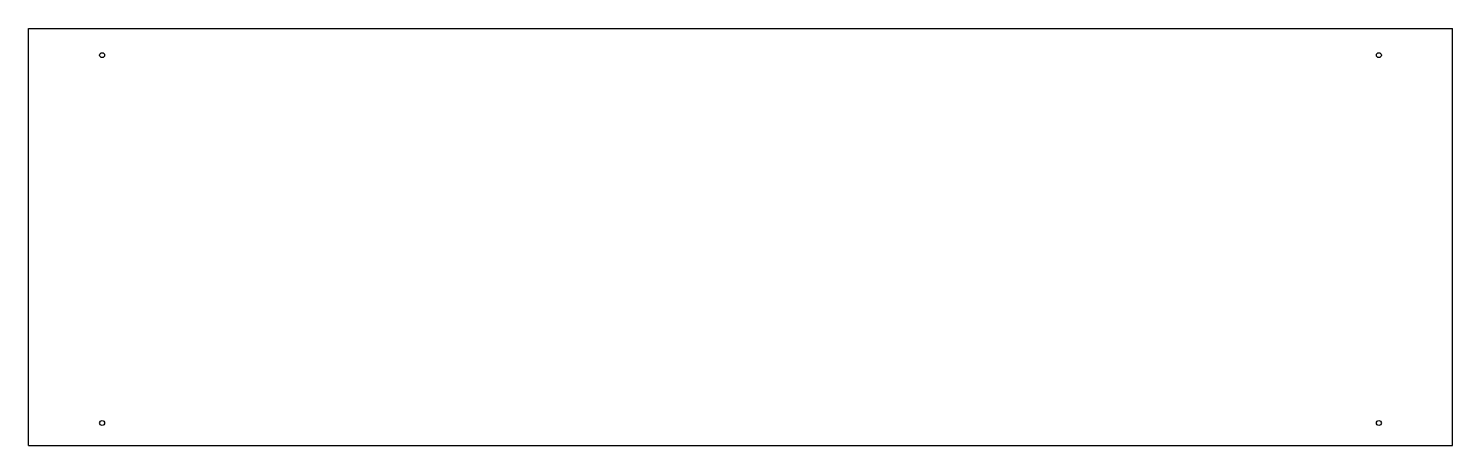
# Model space of a CAD drawing. Header units: millimetres. Extents: x 0 to 948, y 0 to 278.
import ezdxf

# ---------------------------------------------------------------- set-up
doc = ezdxf.new("R2010")
doc.units = ezdxf.units.MM

msp = doc.modelspace()

# ---------------------------------------------------------------- linework, layer by layer
for p, q in [((0, 0), (0, 277.8)), ((0, 277.8), (948, 277.8)), ((948, 0), (948, 277.8)), ((0, 0), (948, 0))]:
    msp.add_line(p, q)
for centre in [(49, 260), (899, 260), (49, 15), (899, 15)]:
    msp.add_circle(centre, 1.65)

doc.saveas('drawing.dxf')
